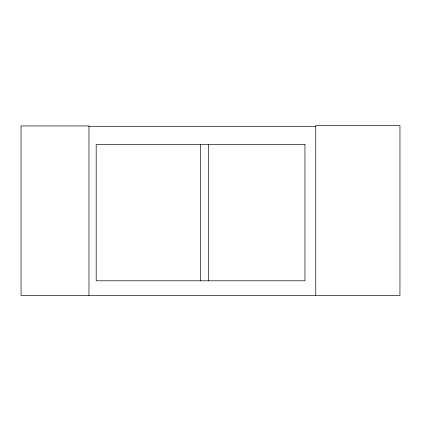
<?xml version="1.0" encoding="UTF-8"?>
<svg xmlns="http://www.w3.org/2000/svg" width="421" height="421" viewBox="0 0 421 421"><rect width="100%" height="100%" fill="white"/><g stroke="black" fill="none" stroke-linecap="round" stroke-linejoin="round"><path stroke-width="0.63" d="M88.963 126.305L315.776 126.305M315.776 295.437L315.776 125.563L399.95 125.563L399.95 295.437L21.05 295.437L21.05 125.932L88.963 125.932L88.963 295.437M208.495 144.592L208.495 280.791M200.57 144.592L200.57 280.791M304.951 144.592L96.188 144.592L96.188 280.791L304.951 280.791L304.951 144.592"/></g></svg>
